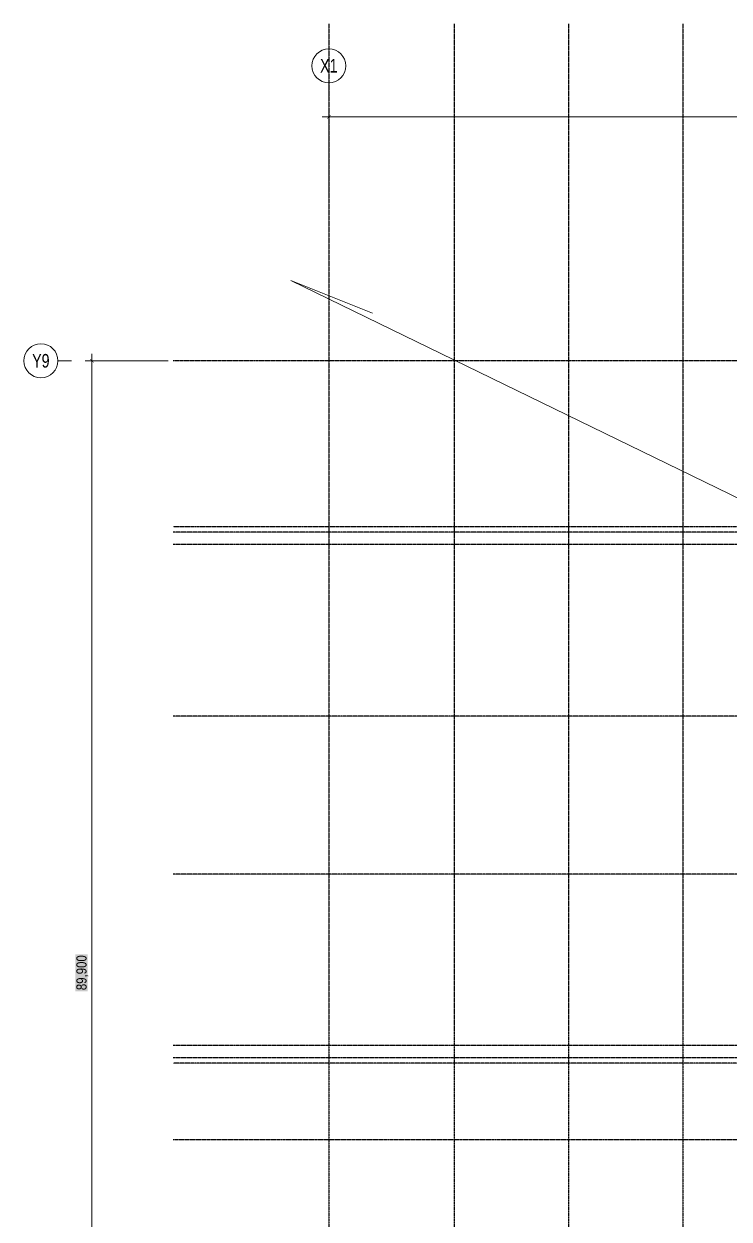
# Model space of a CAD drawing. Header units: millimetres. Extents: x 30450 to 679265, y -299204 to 155552.
# Drawn here: x 424087 to 475902, y -249449 to -161655 of the extents above; entities that cross this region are included whole.
import ezdxf
from ezdxf.enums import TextEntityAlignment as Align

# ---------------------------------------------------------------- set-up
doc = ezdxf.new("R2010")
doc.units = ezdxf.units.MM
doc.linetypes.add('X-GRID_1F$0$CENTER2', pattern=[1.125, 0.75, -0.125, 0.125, -0.125])
doc.layers.get('0').update_dxf_attribs({"lineweight": 20})
doc.layers.get('Defpoints').update_dxf_attribs({"color": 151, "lineweight": 9})
doc.layers.add('X-GRID_1F$0$A-CEN1', color=1, linetype='X-GRID_1F$0$CENTER2')
doc.layers.add('X-GRID_1F$0$A-DIM1', color=7, linetype='Continuous')
doc.styles.add('X-GRID_1F$0$Heerim', font='', dxfattribs={"width": 0.8})
doc.styles.add('X-GRID_1F$0$Hrtext', font='arial.ttf', dxfattribs={"width": 0.8})
doc.styles.get('X-GRID_1F$0$Heerim').set_extended_font_data('Dotum')
doc.dimstyles.new('X-GRID_1F$0$1-250', dxfattribs={"dimscale": 250, "dimtxt": 3, "dimasz": 1, "dimexe": 2, "dimexo": 1.5, "dimgap": 1, "dimtad": 1, "dimdec": 0, "dimzin": 0, "dimdsep": 46, "dimlunit": 6, "dimtxsty": 'X-GRID_1F$0$Hrtext', "dimblk": 'X-GRID_1F$0$_ArchTick', "dimcen": 1, "dimdle": 2, "dimclrd": 256, "dimclre": 256, "dimclrt": 3, "dimadec": 0, "dimazin": 0, "dimtfac": 1, "dimtdec": 0, "dimtix": 1, "dimtmove": 2, "dimatfit": 3, "dimldrblk": 'X-GRID_1F$0$dotdim1', "dimfxl": 2, "dimtolj": 1, "dimtzin": 0, "dimlwd": -1, "dimarcsym": 0})

# ---------------------------------------------------------------- blocks, each defined once
blk = doc.blocks.new('X-GRID_1F$0$_ArchTick')
at = {"layer": 'X-GRID_1F$0$A-DIM1', "color": 0, "linetype": 'ByBlock', "const_width": 0.15}
blk.add_lwpolyline([(-0.5, -0.5), (0.5, 0.5)], dxfattribs=at)
blk = doc.blocks.new('*D53')
at = {"layer": 'Defpoints', "transparency": 16777216}
blk.add_line((26443, 28071), (26443, 118971), dxfattribs=at)
at = {"layer": 'Defpoints', "lineweight": -2, "transparency": 16777216}
for p, q in [((32035, 118471), (25943, 118471)), ((32035, 28571), (25943, 28571))]:
    blk.add_line(p, q, dxfattribs=at)
at = {"layer": 'Defpoints', "color": 0, "transparency": 16777216}
for p in [(26443, 118471), (32410, 118471), (32410, 28571)]:
    blk.add_point(p, dxfattribs=at)
at = {"layer": 'Defpoints', "transparency": 16777216, "xscale": 250, "yscale": 250, "zscale": 250}
for p, rotation in [((26443, 118471), 90), ((26443, 28571), 270)]:
    blk.add_blockref('X-GRID_1F$0$_ArchTick', p, dxfattribs=dict(at, rotation=rotation))
at = {"layer": 'Defpoints', "transparency": 16777216, "insert": (25742, 73521), "char_height": 750, "attachment_point": 5, "rotation": 90, "style": 'X-GRID_1F$0$Hrtext', "bg_fill": 1, "box_fill_scale": 1.1, "bg_fill_color": 256, "bg_fill_transparency": 0}
blk.add_mtext('\\A1;89,900', dxfattribs=at)
blk = doc.blocks.new('X-GRID_1F$0$dotdim1')
at = {"layer": 'X-GRID_1F$0$A-DIM1'}
for p, q in [((-2, 0), (2, 0)), ((0, 2), (0, -2))]:
    blk.add_line(p, q, dxfattribs=at)
at = {"layer": 'X-GRID_1F$0$A-DIM1', "const_width": 0.7}
blk.add_lwpolyline([(0.35, 0, 1), (-0.35, 0, 1)], format="xyb", close=True, dxfattribs=at)
blk = doc.blocks.new('*U52')
for q in [(0, 0), (0, 2)]:
    blk.add_line((0, 4), q)
blk.add_circle((0, 9), 5)
at = {"style": 'X-GRID_1F$0$Heerim', "width": 0.8}
blk.add_attdef('NO', text='', height=4, dxfattribs=at).set_placement((-0.01, 9.02), align=Align.MIDDLE_CENTER)
blk = doc.blocks.new('*D54')
at = {"layer": 'Defpoints', "transparency": 16777216}
blk.add_line((43349, 136384), (261749, 136384), dxfattribs=at)
at = {"layer": 'Defpoints', "lineweight": -2, "transparency": 16777216}
for p, q in [((43849, 130791), (43849, 136884)), ((261249, 130791), (261249, 136884))]:
    blk.add_line(p, q, dxfattribs=at)
at = {"layer": 'Defpoints', "color": 0, "transparency": 16777216}
for p in [(261249, 136384), (43849, 130416), (261249, 130416)]:
    blk.add_point(p, dxfattribs=at)
at = {"layer": 'Defpoints', "transparency": 16777216, "xscale": 250, "yscale": 250, "zscale": 250, "rotation": 180}
blk.add_blockref('X-GRID_1F$0$_ArchTick', (43849, 136384), dxfattribs=at)
at = {"layer": 'Defpoints', "transparency": 16777216, "xscale": 250, "yscale": 250, "zscale": 250}
blk.add_blockref('X-GRID_1F$0$_ArchTick', (261249, 136384), dxfattribs=at)
at = {"layer": 'Defpoints', "transparency": 16777216, "insert": (152549, 137084), "char_height": 750, "attachment_point": 5, "style": 'X-GRID_1F$0$Hrtext'}
blk.add_mtext('\\A1;217,400', dxfattribs=at)
blk = doc.blocks.new('X-COL-1F')
at = {"layer": 'Defpoints'}
blk.add_line((47049, 121971), (41049, 124371), dxfattribs=at)
blk = doc.blocks.new('X-GRID_1F')
at = {"layer": 'Defpoints'}
blk.add_lwpolyline([(78848.8, 105971.2), (41048.8, 124371.2)], dxfattribs=at)
at = {"layer": 'X-GRID_1F$0$A-CEN1', "ltscale": 10}
for p, q in [((43848.8, 143216), (43848.8, 8263.5)), ((53048.8, 143216), (53048.8, 8263.5)), ((61448.8, 143216), (61448.8, 8263.5)), ((69848.8, 143216), (69848.8, 8263.5)), ((32410.1, 61271.2), (149648.8, 61271.2))]:
    blk.add_line(p, q, dxfattribs=at)
for points in [[(272938.8, 118471.2), (32410.1, 118471.2)], [(107548.8, 106271.2), (32410.1, 106271.2)], [(132848.8, 105871.2), (32410.1, 105871.2)], [(132848.8, 104971.2), (32410.1, 104971.2)], [(132848.8, 92371.2), (32410.1, 92371.2)], [(132848.8, 80771.2), (32410.1, 80771.2)], [(132848.8, 68171.2), (32410.1, 68171.2)], [(132848.8, 67271.2), (32410.1, 67271.2)], [(107548.8, 66871.2), (32410.1, 66871.2)]]:
    blk.add_lwpolyline(points, dxfattribs=at)
at = {"layer": 'Defpoints', "xscale": 250.0000000000008, "yscale": 250.0000000000008, "zscale": 250.0000000000008}
blk.add_blockref('*U52', (43848.8, 137883.5), dxfattribs=at).add_auto_attribs({'NO': 'X1'})
at = {"layer": 'Defpoints'}
ref = blk.add_blockref('*U52', (24942.5, 118471.2), dxfattribs=dict(at, xscale=250.0000000000052, yscale=250.0000000000052, zscale=250.0000000000052, rotation=90))
ref.add_attrib('NO', 'Y9', dxfattribs={"layer": '0', "height": 1000, "style": 'X-GRID_1F$0$Heerim', "width": 0.8}).set_placement((22688, 118469.7, 0), align=Align.MIDDLE_CENTER)
dim = blk.add_linear_dim(base=(261248.8, 136383.5), p1=(43848.8, 130416), p2=(261248.8, 130416), dimstyle='X-GRID_1F$0$1-250', override={"dimclrt": 256}, dxfattribs=at)
dim.commit()
dim.dimension.update_dxf_attribs({"geometry": '*D54', "text_midpoint": (152548.8, 137084.3)})
dim = blk.add_linear_dim(base=(26442.5, 118471.2), p1=(32410.1, 28571.2), p2=(32410.1, 118471.2), angle=90, dimstyle='X-GRID_1F$0$1-250', override={"dimclrt": 256, "dimtfill": 2, "dimtfillclr": 256}, dxfattribs=at)
dim.commit()
dim.dimension.update_dxf_attribs({"geometry": '*D53', "text_midpoint": (25741.8, 73521.2)})

msp = doc.modelspace()

# ---------------------------------------------------------------- block references
for name in ['X-GRID_1F', 'X-COL-1F']:
    msp.add_blockref(name, (402645, -304871))

doc.saveas('drawing.dxf')
